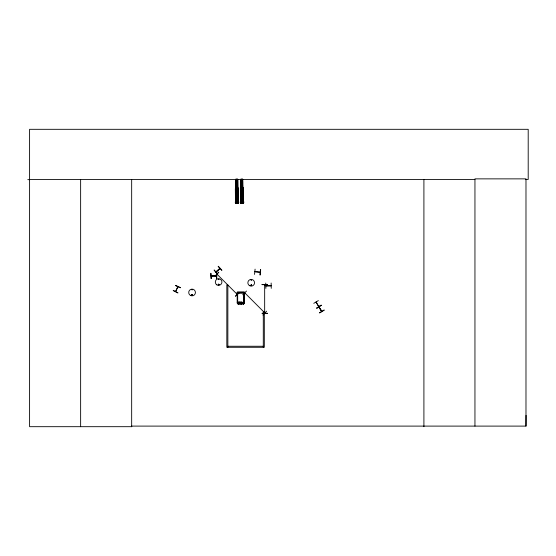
<?xml version="1.0" encoding="UTF-8"?>
<svg xmlns="http://www.w3.org/2000/svg" width="556" height="556" viewBox="0 0 556 556"><rect width="100%" height="100%" fill="white"/><g stroke="black" fill="none" stroke-linecap="round" stroke-linejoin="round"><path stroke-width="0.42" stroke-dasharray="2.78 2.08" d="M235.744 178.587L237.794 178.559M240.797 178.587L242.847 178.559"/><path stroke-width="0.83" d="M525.601 179.442L528.2 179.442L528.2 129.312L29.593 129.312L29.593 426.688L131.744 426.688L131.675 426.104L525.983 426.104L526.059 415.353M217.459 274.636L217.083 274.261L217.57 274.449M237.009 293.888L237.148 294.381L236.939 293.825M244.932 293.38L244.577 293.005M254.523 274.428L255.093 269.146M254.919 271.655L260.152 272.211M259.958 274.949L260.472 269.66M260.18 274.97L260.667 269.681M264.851 284.728L264.635 285.291M264.67 313.181L264.663 312.59M264.878 313.167L264.878 312.604M191.778 289.725L192.355 289.801L191.82 289.662M191.556 294.972C193.418 293.457 191.479 296.89 191.834 294.555M191.709 294.972C192.786 293.992 192.056 295.91 191.799 295.125M218.911 279.286L218.334 279.362L218.869 279.216M219.078 284.651C218.091 282.663 218.126 286.396 219.078 284.401M251.465 280.009C250.36 280.787 251.625 278.959 251.333 280.238M251.701 285.381C250.812 283.532 250.534 286.66 251.618 285.485M264.635 312.701L264.878 313.07M175.599 291.552L177.795 286.708M237.217 202.94L236.814 202.94L237.176 202.377M242.228 202.94L241.867 202.342L242.284 202.315M264.67 284.728L264.663 313.132L264.524 312.611M175.578 291.476L178.024 286.799M316.037 302.172L318.741 306.634M318.671 306.53L316.162 301.971M318.97 306.954L321.841 311.235M216.486 271.682L215.93 271.947L219.912 268.59M218.932 284.707C218.466 283.345 218.188 285.353 218.779 284.804M244.272 292.185L244.313 303.215L237.245 303.201L237.245 292.143L244.327 292.143L237.301 292.185M173.263 290.489L177.989 292.929L173.236 290.559M175.578 285.381L180.408 287.598M211.76 276.026L211.155 276.089L216.499 275.79M215.992 271.849L219.828 268.339L219.62 268.819M251.458 285.506C251.632 283.984 250.172 286.048 251.479 285.409M216.43 275.991L211.238 275.818L211.662 276.033M265.844 285.631L271.147 285.575M215.228 276.033L218.8 272.099L215.276 276.082M239.184 292.47L235.452 296.258L239.344 292.63M242.722 294.777L246.51 291.045M266.623 311.165L262.946 315.002M237.356 303.103L244.216 303.103M218.299 266.255L221.893 270.174M216.082 272.141L220.002 268.506M313.779 303.34L318.338 300.615M321.139 305.181L316.746 308.184L321.125 305.161M316.711 308.121L321.236 305.348M319.54 312.75L324.092 310.005M319.665 312.945L324.197 310.172M243.924 292.532L243.889 303.215M244.216 292.532L237.245 292.477M264.441 312.618L264.816 312.917L244.821 292.915M235.89 179.56L237.662 179.546M240.95 179.56L242.722 179.546M235.897 180.213L237.669 180.193M240.956 180.213L242.729 180.193M235.911 181.186L237.683 181.166M240.963 181.186L242.736 181.166M235.918 182.055L237.69 182.034M240.97 182.055L242.743 182.034M235.925 183.028L237.697 183.007M240.984 183.028L242.757 183.007M235.973 187.205L237.746 187.184M241.026 187.205L242.798 187.184M235.681 187.56L238.044 187.455M240.734 187.483L243.097 187.455M240.741 187.56L243.097 187.532M235.751 179.386L235.855 188.185L237.892 188.157L237.794 179.359M235.563 190.208L238.218 190.18M240.616 190.208L243.278 190.18M235.57 191.181L238.232 191.153M240.63 191.181L243.285 191.153M235.591 192.64L238.246 192.612M240.644 192.64L243.299 192.612M235.598 193.94L238.26 193.912M240.658 193.94L243.313 193.912M235.619 195.399L238.274 195.371M240.672 195.399L243.326 195.371M235.688 201.661L238.343 201.633M240.741 201.661L243.396 201.633M235.251 202.092L238.788 202.05M240.303 202.092L243.848 202.05M235.251 202.196L238.795 202.162M240.303 202.196L243.848 202.162M236.807 202.342L237.231 202.335M216.777 273.218L216.784 278.535M211.238 275.818L216.423 275.769M211.204 278.57L210.87 273.26L211.127 278.57M271.14 283.032L271.252 288.349M262.098 284.477L267.415 284.714L262.098 284.45M262.105 284.672L267.415 284.679M264.858 285.263L264.67 284.783M265.956 285.847L271.161 285.784L265.956 285.874M265.865 288.383L265.754 283.067M267.415 313.236L262.105 313.195M262.105 313.466L267.422 313.431M27.8 179.651L29.593 179.644M29.593 179.442L474.949 179.442M237.648 292.699L237.259 292.609L244.327 292.609L243.924 292.699M237.245 292.783L244.327 292.783M237.245 293.033L244.327 293.033M237.245 302.777L244.327 302.777M227.856 346.249L263.287 346.249M254.919 271.703L260.097 272.204M237.648 292.532L237.69 303.215M175.487 285.582L180.332 287.779M264.573 313.084L264.663 312.646M251.444 284.832L251.68 285.249M217.118 274.296L237.162 294.339L236.821 294.082M321.604 311.311L318.922 306.919M218.14 266.407L221.747 270.306M318.824 306.891L321.618 311.45M243.208 203.1L242.896 189.554M242.715 179.359L242.951 188.157L240.901 188.185L240.817 179.386M242.715 188.706L242.923 203.1M242.576 179.366L242.673 188.164M242.611 189.554L242.757 203.1L242.541 189.561M242.367 179.366L242.562 188.164M242.277 179.366L242.451 188.164M242.235 179.366L242.34 188.164M242.492 203.107L241.679 203.114M241.429 179.38L241.519 188.185M241.269 179.386L241.387 188.185M241.325 189.582L241.485 203.128M241.193 179.386L241.255 188.185M241.276 189.582L241.422 203.128M241.089 179.386L241.137 188.185M241.144 188.741L241.276 203.128M240.943 179.386L241.026 188.185M240.977 188.741L241.137 203.135M240.915 188.741L241.082 203.135M240.804 188.741L240.97 203.135M240.63 188.748L240.783 203.135M240.581 188.748L240.762 203.135M238.357 203.093L238.225 188.706L238.329 203.093M237.996 188.706L238.156 203.1M238.051 203.1L237.885 188.706L237.989 203.1M237.76 188.157L237.641 179.359L237.62 188.164M237.711 188.706L237.843 203.1M237.412 179.366L237.551 188.164M237.648 203.1L237.551 189.554L237.634 203.1M237.301 179.366L237.426 188.164M237.176 179.366L237.28 188.164M237.44 203.107L236.627 203.114M237.141 188.164L236.599 188.171M236.376 179.38L236.46 188.185M236.328 179.386L236.119 188.185M236.272 189.582L236.432 203.128M236.217 189.582L236.363 203.128M235.987 179.386L236.001 188.185M236.091 188.741L236.217 203.128M235.869 179.386L235.89 188.185M236.078 203.135L235.869 188.741L235.911 203.135M235.744 188.741L235.848 203.135M235.549 188.748L235.681 203.135M235.403 188.748L235.563 203.135M216.555 273.225L216.59 278.535M525.983 426.104L525.983 178.865L474.949 178.865L474.949 426.104M423.908 179.442L423.908 426.688M263.287 347.285L263.287 311.86L264.315 311.86L264.315 347.285L226.827 347.285L226.827 284.936L227.856 284.936L227.856 347.285M244.216 292.588L244.216 303.215M243.924 292.588L243.924 303.215M237.356 292.588L237.356 303.215M131.668 179.442L131.668 426.688M80.634 179.442L80.634 426.688M236.425 182.431C236.925 183.932 237.586 181.36 236.425 182.431M236.363 194.51C237.113 196.755 238.1 192.897 236.363 194.51M241.478 182.431C241.978 183.932 242.638 181.36 241.478 182.431M241.422 194.51C242.166 196.755 243.16 192.897 241.422 194.51M239.879 301.825L239.198 302.93L238.1 301.825L238.962 303.228L238.072 304.632L239.17 303.506L240.282 304.632L239.407 303.208L240.282 301.825L239.879 301.825M243.326 301.825L242.645 302.93L241.547 301.825L242.416 303.228L241.519 304.632L242.618 303.506L243.73 304.632L242.854 303.208L243.73 301.825L243.326 301.825M214.185 270.063L217.577 274.164L214.157 270.091M238.413 188.699L235.341 188.748L235.494 203.135L238.566 203.093L238.399 188.699M243.465 188.699L240.394 188.748L240.567 203.135L243.625 203.093L243.403 188.699M243.438 203.093L243.285 188.706L243.417 203.093M216.958 284.915A3.315 3.315 0 0 0 221.934 282.045A3.315 3.315 0 0 0 216.958 279.175A3.315 3.315 0 0 0 216.958 284.915M249.526 285.673A3.364 3.364 0 0 0 254.565 282.761A3.364 3.364 0 0 0 249.526 279.856A3.364 3.364 0 0 0 249.526 285.673M190.388 295.396A3.364 3.364 0 0 0 195.434 292.484A3.364 3.364 0 0 0 190.388 289.572A3.364 3.364 0 0 0 190.388 295.396"/></g></svg>
